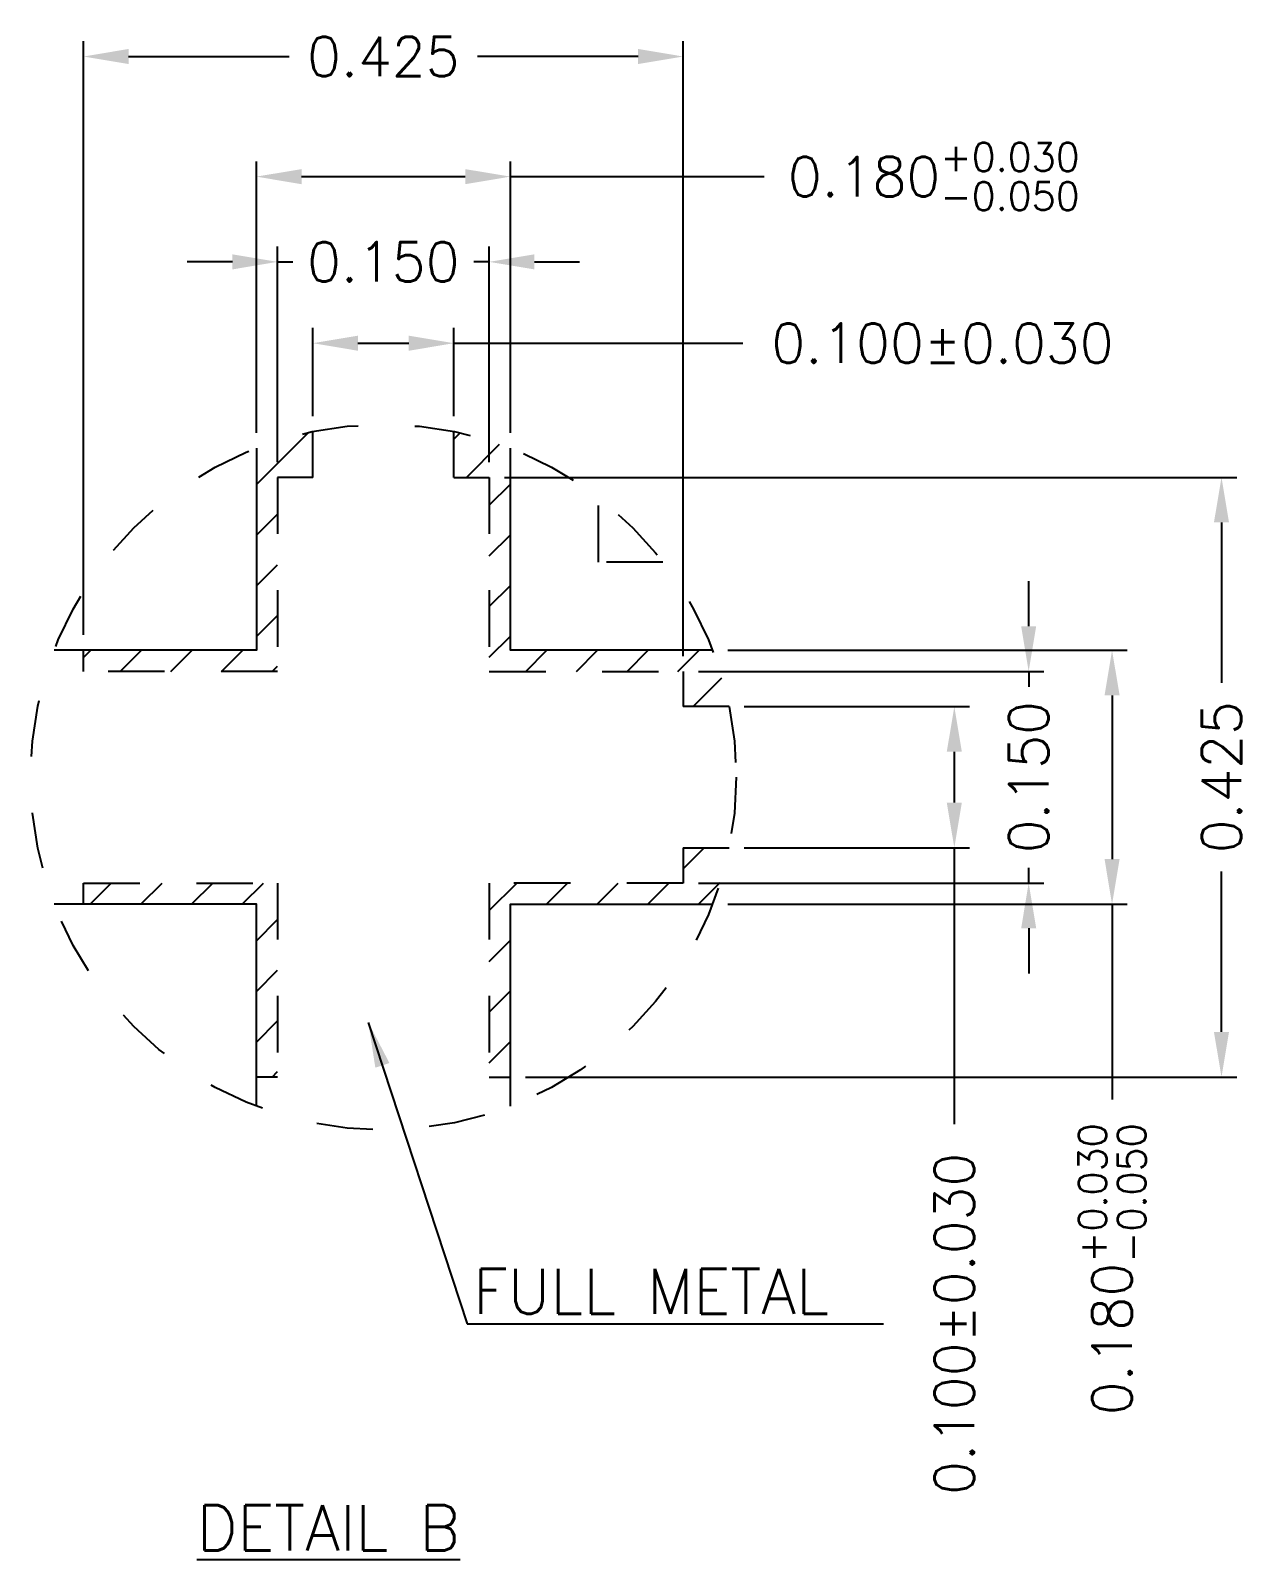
# Model space of a CAD drawing. Header units: millimetres. Extents: x 414.09 to 422.66, y 94.3 to 99.62.
# Drawn here: x 420.503 to 422.659, y 96.895 to 99.604 of the extents above; entities that cross this region are included whole.
import ezdxf

# ---------------------------------------------------------------- set-up
doc = ezdxf.new("R2010")
doc.units = ezdxf.units.MM
doc.header["$LTSCALE"] = 0.5
doc.header["$PDMODE"] = 98
doc.linetypes.add('HIDDEN', pattern=[0.375, 0.25, -0.125])
doc.linetypes.add('PHANTOM2', pattern=[31.75, 15.875, -3.175, 3.175, -3.175, 3.175, -3.175])
for name, color, linetype in [('1D', 4, 'Continuous'), ('BTM', 7, 'HIDDEN'), ('HEB', 4, 'Continuous'), ('PKG', 1, 'PHANTOM2')]:
    doc.layers.add(name, color=color, linetype=linetype)
doc.styles.add('SIMPLEX', font='simplex.shx')
doc.dimstyles.new('Standard3', dxfattribs={"dimtxt": 0.07, "dimasz": 0.08, "dimexe": 0.027, "dimexo": 0.027, "dimgap": 0.027, "dimtad": 1, "dimdec": 3, "dimlfac": 2, "dimrnd": 0.0005, "dimzin": 1, "dimtxsty": 'SIMPLEX', "dimcen": 0.1905, "dimclrd": 256, "dimclre": 256, "dimclrt": 256, "dimazin": 3, "dimtp": 0.03, "dimtm": 0.05, "dimtfac": 0.8, "dimtdec": 3, "dimtmove": 0, "dimatfit": 3, "dimfxl": 0.05, "dimlwd": -1, "dimlwe": -1})

# ---------------------------------------------------------------- blocks, each defined once
blk = doc.blocks.new('*D241')
at = {"linetype": 'ByBlock', "ltscale": 0.1, "transparency": 16777216}
for p, q in [((420.597, 98.5333), (420.597, 99.5852)), ((421.6595, 98.4958), (421.6595, 99.5852)), ((420.677, 99.5582), (420.9612, 99.5582)), ((421.5795, 99.5582), (421.2952, 99.5582))]:
    blk.add_line(p, q, dxfattribs=at)
at = {"ltscale": 0.1, "transparency": 16777216}
for points in [[(420.677, 99.5716), (420.677, 99.5449), (420.597, 99.5582)], [(421.5795, 99.5716), (421.5795, 99.5449), (421.6595, 99.5582)]]:
    blk.add_solid(points, dxfattribs=at)
at = {"layer": 'Defpoints', "color": 0, "ltscale": 0.1, "transparency": 16777216}
for p in [(421.6595, 99.5582), (420.597, 98.5063), (421.6595, 98.4688)]:
    blk.add_point(p, dxfattribs=at)
at = {"ltscale": 0.1, "transparency": 16777216, "insert": (421.1282, 99.5582), "char_height": 0.07, "attachment_point": 5, "style": 'SIMPLEX'}
blk.add_mtext('\\A1;0.425', dxfattribs=at)
blk = doc.blocks.new('*D242')
at = {"linetype": 'ByBlock', "ltscale": 0.1, "transparency": 16777216}
for p, q in [((420.9032, 98.8914), (420.9032, 99.3724)), ((421.3532, 98.8914), (421.3532, 99.3724)), ((420.9832, 99.3454), (421.2732, 99.3454)), ((421.3532, 99.3454), (421.8029, 99.3454))]:
    blk.add_line(p, q, dxfattribs=at)
at = {"ltscale": 0.1, "transparency": 16777216}
for points in [[(420.9832, 99.3587), (420.9832, 99.332), (420.9032, 99.3454)], [(421.2732, 99.3587), (421.2732, 99.332), (421.3532, 99.3454)]]:
    blk.add_solid(points, dxfattribs=at)
at = {"layer": 'Defpoints', "color": 0, "ltscale": 0.1, "transparency": 16777216}
for p in [(421.3532, 99.3454), (420.9032, 98.8644), (421.3532, 98.8644)]:
    blk.add_point(p, dxfattribs=at)
at = {"ltscale": 0.1, "transparency": 16777216, "insert": (422.1034, 99.3454), "char_height": 0.07, "attachment_point": 5, "style": 'SIMPLEX'}
blk.add_mtext('\\A1;0.180{}{\\H0.71x;\\C3;\\S+0.030^ -0.050;}', dxfattribs=at)
blk = doc.blocks.new('*D243')
at = {"linetype": 'ByBlock', "ltscale": 0.1, "transparency": 16777216}
for p, q in [((420.9407, 98.8396), (420.9407, 99.2214)), ((421.3157, 98.8396), (421.3157, 99.2214)), ((420.8607, 99.1944), (420.7807, 99.1944)), ((420.9407, 99.1944), (420.9679, 99.1944)), ((421.3157, 99.1944), (421.2886, 99.1944)), ((421.3957, 99.1944), (421.4757, 99.1944))]:
    blk.add_line(p, q, dxfattribs=at)
at = {"ltscale": 0.1, "transparency": 16777216}
for points in [[(420.8607, 99.2077), (420.8607, 99.181), (420.9407, 99.1944)], [(421.3957, 99.2077), (421.3957, 99.181), (421.3157, 99.1944)]]:
    blk.add_solid(points, dxfattribs=at)
at = {"layer": 'Defpoints', "color": 0, "ltscale": 0.1, "transparency": 16777216}
for p in [(421.3157, 99.1944), (420.9407, 98.8126), (421.3157, 98.8126)]:
    blk.add_point(p, dxfattribs=at)
at = {"ltscale": 0.1, "transparency": 16777216, "insert": (421.1282, 99.1944), "char_height": 0.07, "attachment_point": 5, "style": 'SIMPLEX'}
blk.add_mtext('\\A1;0.150', dxfattribs=at)
blk = doc.blocks.new('*D244')
at = {"linetype": 'ByBlock', "ltscale": 0.1, "transparency": 16777216}
for p, q in [((421.0032, 98.9207), (421.0032, 99.0773)), ((421.2532, 98.9207), (421.2532, 99.0773)), ((421.0832, 99.0503), (421.1732, 99.0503)), ((421.2532, 99.0503), (421.7651, 99.0503))]:
    blk.add_line(p, q, dxfattribs=at)
at = {"ltscale": 0.1, "transparency": 16777216}
for points in [[(421.0832, 99.0636), (421.0832, 99.0369), (421.0032, 99.0503)], [(421.1732, 99.0636), (421.1732, 99.0369), (421.2532, 99.0503)]]:
    blk.add_solid(points, dxfattribs=at)
at = {"layer": 'Defpoints', "color": 0, "ltscale": 0.1, "transparency": 16777216}
for p in [(421.2532, 99.0503), (421.0032, 98.8937), (421.2532, 98.8937)]:
    blk.add_point(p, dxfattribs=at)
at = {"ltscale": 0.1, "transparency": 16777216, "insert": (422.1188, 99.0503), "char_height": 0.07, "attachment_point": 5, "style": 'SIMPLEX'}
blk.add_mtext('\\A1;0.100%%p0.030', dxfattribs=at)
blk = doc.blocks.new('*D245')
at = {"linetype": 'ByBlock', "ltscale": 0.1, "transparency": 16777216}
for p, q in [((421.3427, 98.8126), (422.64, 98.8126)), ((422.613, 98.7326), (422.613, 98.4483)), ((422.613, 97.8301), (422.613, 98.1143)), ((421.3802, 97.7501), (422.64, 97.7501))]:
    blk.add_line(p, q, dxfattribs=at)
at = {"ltscale": 0.1, "transparency": 16777216}
for points in [[(422.5996, 98.7326), (422.6263, 98.7326), (422.613, 98.8126)], [(422.5996, 97.8301), (422.6263, 97.8301), (422.613, 97.7501)]]:
    blk.add_solid(points, dxfattribs=at)
at = {"layer": 'Defpoints', "color": 0, "ltscale": 0.1, "transparency": 16777216}
for p in [(421.3157, 98.8126), (421.3532, 97.7501), (422.613, 97.7501)]:
    blk.add_point(p, dxfattribs=at)
at = {"ltscale": 0.1, "transparency": 16777216, "insert": (422.613, 98.2813), "char_height": 0.07, "attachment_point": 5, "rotation": 90, "style": 'SIMPLEX'}
blk.add_mtext('\\A1;0.425', dxfattribs=at)
blk = doc.blocks.new('*D246')
at = {"linetype": 'ByBlock', "ltscale": 0.1, "transparency": 16777216}
for p, q in [((421.7383, 98.5063), (422.4461, 98.5063)), ((422.4191, 98.4263), (422.4191, 98.1363)), ((421.7383, 98.0563), (422.4461, 98.0563)), ((422.4191, 98.0563), (422.4191, 97.71))]:
    blk.add_line(p, q, dxfattribs=at)
at = {"ltscale": 0.1, "transparency": 16777216}
for points in [[(422.4058, 98.4263), (422.4325, 98.4263), (422.4191, 98.5063)], [(422.4058, 98.1363), (422.4325, 98.1363), (422.4191, 98.0563)]]:
    blk.add_solid(points, dxfattribs=at)
at = {"layer": 'Defpoints', "color": 0, "ltscale": 0.1, "transparency": 16777216}
for p in [(421.7113, 98.5063), (421.7113, 98.0563), (422.4191, 98.0563)]:
    blk.add_point(p, dxfattribs=at)
at = {"ltscale": 0.1, "transparency": 16777216, "insert": (422.4191, 97.4095), "char_height": 0.07, "attachment_point": 5, "rotation": 90, "style": 'SIMPLEX'}
blk.add_mtext('\\A1;0.180{}{\\H0.71x;\\C3;\\S+0.030^ -0.050;}', dxfattribs=at)
blk = doc.blocks.new('*D247')
at = {"linetype": 'ByBlock', "ltscale": 0.1, "transparency": 16777216}
for p, q in [((421.7676, 98.4063), (422.1667, 98.4063)), ((422.1397, 98.3263), (422.1397, 98.2363)), ((421.7676, 98.1563), (422.1667, 98.1563)), ((422.1397, 98.1563), (422.1397, 97.6665))]:
    blk.add_line(p, q, dxfattribs=at)
at = {"ltscale": 0.1, "transparency": 16777216}
for points in [[(422.1263, 98.3263), (422.153, 98.3263), (422.1397, 98.4063)], [(422.1263, 98.2363), (422.153, 98.2363), (422.1397, 98.1563)]]:
    blk.add_solid(points, dxfattribs=at)
at = {"layer": 'Defpoints', "color": 0, "ltscale": 0.1, "transparency": 16777216}
for p in [(421.7406, 98.4063), (421.7406, 98.1563), (422.1397, 98.1563)]:
    blk.add_point(p, dxfattribs=at)
at = {"ltscale": 0.1, "transparency": 16777216, "insert": (422.1397, 97.3129), "char_height": 0.07, "attachment_point": 5, "rotation": 90, "style": 'SIMPLEX'}
blk.add_mtext('\\A1;0.100%%p0.030', dxfattribs=at)
blk = doc.blocks.new('*D248')
at = {"linetype": 'ByBlock', "ltscale": 0.1, "transparency": 16777216}
for p, q in [((422.2714, 98.5488), (422.2714, 98.6288)), ((421.6865, 98.4688), (422.2984, 98.4688)), ((422.2714, 98.4688), (422.2714, 98.4417)), ((422.2714, 98.0938), (422.2714, 98.121)), ((421.6865, 98.0938), (422.2984, 98.0938)), ((422.2714, 98.0138), (422.2714, 97.9338))]:
    blk.add_line(p, q, dxfattribs=at)
at = {"ltscale": 0.1, "transparency": 16777216}
for points in [[(422.2581, 98.5488), (422.2847, 98.5488), (422.2714, 98.4688)], [(422.2581, 98.0138), (422.2847, 98.0138), (422.2714, 98.0938)]]:
    blk.add_solid(points, dxfattribs=at)
at = {"layer": 'Defpoints', "color": 0, "ltscale": 0.1, "transparency": 16777216}
for p in [(421.6595, 98.4688), (421.6595, 98.0938), (422.2714, 98.0938)]:
    blk.add_point(p, dxfattribs=at)
at = {"ltscale": 0.1, "transparency": 16777216, "insert": (422.2714, 98.2813), "char_height": 0.07, "attachment_point": 5, "rotation": 90, "style": 'SIMPLEX'}
blk.add_mtext('\\A1;0.150', dxfattribs=at)

msp = doc.modelspace()

# ---------------------------------------------------------------- hatches: boundary and pattern name
at = {"layer": 'HEB', "ltscale": 0.1}
h = msp.add_hatch(dxfattribs=at)
h.set_pattern_fill('ANSI31', color=256, scale=0.02)
h.set_pattern_definition([(45, (428.43908, 93.583667), (-0.0449013, 0.0449013), [])])
h.paths.add_polyline_path([(421.35324, 98.86441, 0.0417517), (421.25324, 98.89369), (421.25324, 98.81257), (421.31574, 98.81257), (421.31574, 98.46882), (421.65949, 98.46882), (421.65949, 98.40632), (421.74061, 98.40632, 0.0417517), (421.71133, 98.50632), (421.35324, 98.50632)])
h.paths.add_polyline_path([(421.74061, 98.15632), (421.65949, 98.15632), (421.65949, 98.09382), (421.31574, 98.09382), (421.31574, 97.75007), (421.35324, 97.75007), (421.35324, 98.05632), (421.71133, 98.05632, 0.0417517)])
h.paths.add_polyline_path([(420.94074, 98.09382), (420.59699, 98.09382), (420.59699, 98.05632), (420.90324, 98.05632), (420.90324, 97.75007), (420.94074, 97.75007)])
h.paths.add_polyline_path([(420.94074, 98.81257), (421.00324, 98.81257), (421.00324, 98.89369, 0.0417517), (420.90324, 98.86441), (420.90324, 98.50632), (420.59699, 98.50632), (420.59699, 98.46882), (420.94074, 98.46882)])

# ---------------------------------------------------------------- linework, layer by layer
at = {"ltscale": 0.1}
for points in [[(420.90324, 98.86441), (420.90324, 98.50632), (420.54514, 98.50632)], [(420.90324, 97.69822), (420.90324, 98.05632), (420.54514, 98.05632)], [(421.35324, 97.69822), (421.35324, 98.05632), (421.71133, 98.05632)]]:
    msp.add_lwpolyline(points, dxfattribs=at)
msp.add_lwpolyline([(421.71133, 98.50632), (421.35324, 98.50632), (421.35324, 98.86441)])
at = {"layer": 'BTM', "ltscale": 0.5}
for p, q in [((421.00324, 98.81257), (421.00324, 98.89369)), ((421.65949, 98.15632), (421.74061, 98.15632))]:
    msp.add_line(p, q, dxfattribs=at)
for points in [[(421.25324, 98.81257), (421.25324, 98.89369)], [(421.00324, 98.81257), (420.94074, 98.81257), (420.94074, 98.46882), (420.59699, 98.46882), (420.59699, 98.50632)], [(421.25324, 98.81257), (421.31574, 98.81257), (421.31574, 98.46882), (421.65949, 98.46882), (421.65949, 98.40632)], [(421.74061, 98.40632), (421.65949, 98.40632)], [(421.65949, 98.15632), (421.65949, 98.09382), (421.31574, 98.09382), (421.31574, 97.75007), (421.35324, 97.75007)], [(420.59699, 98.05632), (420.59699, 98.09382), (420.94074, 98.09382), (420.94074, 97.75007), (420.90324, 97.75007)]]:
    msp.add_lwpolyline(points, dxfattribs=at)
msp.add_circle((421.12824, 98.28132), 0.625, dxfattribs=at)
at = {"layer": 'PKG', "color": 1, "ltscale": 0.01}
msp.add_lwpolyline([(421.62349, 98.66257), (421.50949, 98.66257), (421.50949, 98.77657)], dxfattribs=at)

# ---------------------------------------------------------------- texts
at = {"layer": '1D', "ltscale": 0.1, "char_height": 0.08, "width": 0.7819107, "attachment_point": 1, "style": 'SIMPLEX'}
for s, insert in [('FULL METAL', (421.2869, 97.41042)), ('{\\LDETAIL B}', (420.79781, 96.99141))]:
    msp.add_mtext(s, dxfattribs=dict(at, insert=insert))

# ---------------------------------------------------------------- dimensions: what is measured, and where the dimension line sits
at = {"ltscale": 0.1}
for base, p1, p2, text, picture, middle in [((421.65949, 99.55823), (420.59699, 98.50632), (421.65949, 98.46882), '0.425', '*D241', (421.12824, 99.55823)), ((421.35324, 99.34536), (420.90324, 98.86441), (421.35324, 98.86441), '0.180{}{\\H0.71x;\\C3;\\S+0.030^ -0.050;}', '*D242', (422.10337, 99.34536)), ((421.25324, 99.05025), (421.00324, 98.89369), (421.25324, 98.89369), '0.100%%p0.030', '*D244', (422.11876, 99.05025))]:
    dim = msp.add_linear_dim(base=base, p1=p1, p2=p2, text=text, dimstyle='Standard3', override={"dimarcsym": 1}, dxfattribs=at)
    dim.commit()
    dim.dimension.update_dxf_attribs({"geometry": picture, "text_midpoint": middle, "dimtype": 160})
dim = msp.add_linear_dim(base=(421.31574, 99.19438), p1=(420.94074, 98.81257), p2=(421.31574, 98.81257), text='0.150', dimstyle='Standard3', override={"dimarcsym": 1}, dxfattribs=at)
dim.commit()
dim.dimension.update_dxf_attribs({"geometry": '*D243', "text_midpoint": (421.12824, 99.19438)})
for base, p1, p2, text, picture, middle in [((422.61298, 97.75007), (421.31574, 98.81257), (421.35324, 97.75007), '0.425', '*D245', (422.61298, 98.28132)), ((422.41914, 98.05632), (421.71133, 98.50632), (421.71133, 98.05632), '0.180{}{\\H0.71x;\\C3;\\S+0.030^ -0.050;}', '*D246', (422.41914, 97.40954)), ((422.13967, 98.15632), (421.74061, 98.40632), (421.74061, 98.15632), '0.100%%p0.030', '*D247', (422.13967, 97.31287))]:
    dim = msp.add_linear_dim(base=base, p1=p1, p2=p2, angle=90, text=text, dimstyle='Standard3', override={"dimarcsym": 1}, dxfattribs=at)
    dim.commit()
    dim.dimension.update_dxf_attribs({"geometry": picture, "text_midpoint": middle, "dimtype": 160})
dim = msp.add_linear_dim(base=(422.2714, 98.09382), p1=(421.65949, 98.46882), p2=(421.65949, 98.09382), angle=90, text='0.150', dimstyle='Standard3', override={"dimarcsym": 1}, dxfattribs=at)
dim.commit()
dim.dimension.update_dxf_attribs({"geometry": '*D248', "text_midpoint": (422.2714, 98.28132)})

# ---------------------------------------------------------------- leaders
at = {"color": 1, "ltscale": 0.1}
msp.add_leader([(421.10156, 97.84681), (421.27645, 97.31298), (422.01443, 97.31298)], dimstyle='Standard3', override={"dimgap": 0.027, "dimtad": 0}, dxfattribs=at)

doc.saveas('drawing.dxf')
